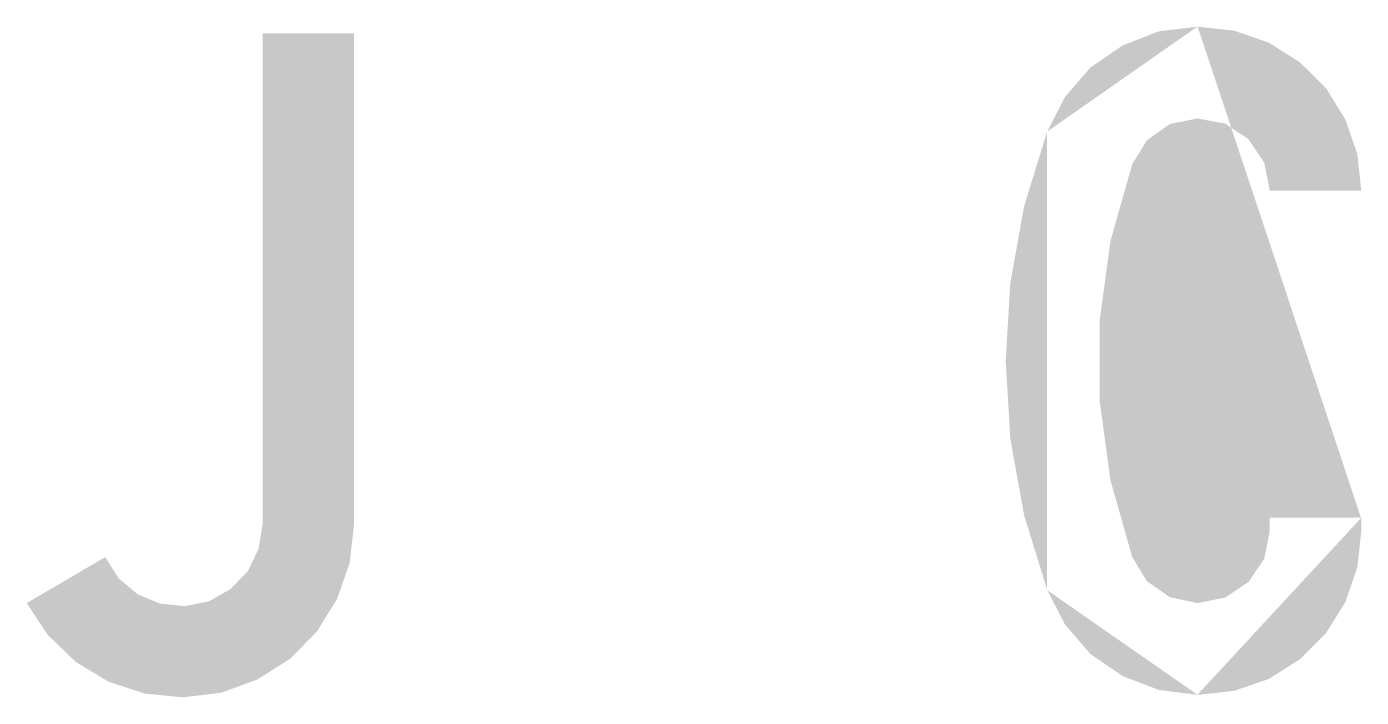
# Model space of a CAD drawing. Header units: millimetres. Extents: x 0 to 1038, y -1303 to 297.
# Drawn here: x 651.2 to 763.2, y 88 to 144.3 of the extents above; entities that cross this region are included whole.
import ezdxf

# ---------------------------------------------------------------- set-up
doc = ezdxf.new("R2010")
doc.units = ezdxf.units.MM
doc.layers.add('GREEN', color=84, linetype='Continuous')

msp = doc.modelspace()

# ---------------------------------------------------------------- hatches: boundary and pattern name
at = {"layer": 'GREEN'}
h = msp.add_hatch(color=256, dxfattribs=at)
h.paths.add_polyline_path([(671.002388, 102.487822), (670.976613, 102.487822)], flags=16)
edge = h.paths.add_edge_path()
edge.add_line((671.002388, 143.728954), (671.002388, 102.487822))
edge.add_line((670.667304, 100.451541), (671.002388, 102.487822))
edge.add_line((670.667304, 100.451541), (669.765154, 98.569915))
edge.add_line((669.765154, 98.569915), (668.321715, 97.074924))
edge.add_line((668.321715, 97.074924), (666.517415, 96.043895))
edge.add_line((666.517415, 96.043895), (664.481134, 95.631484))
edge.add_line((664.481134, 95.631484), (662.419078, 95.83769))
edge.add_line((662.419078, 95.83769), (660.511675, 96.636736))
edge.add_line((660.511675, 96.636736), (658.913581, 97.977073))
edge.add_line((658.913581, 97.977073), (657.805226, 99.755597))
edge.add_line((657.805226, 99.755597), (651.206645, 95.889241))
edge.add_line((651.206645, 95.889241), (652.985169, 93.208567))
edge.add_line((652.985169, 93.208567), (655.304982, 90.966081))
edge.add_line((655.304982, 90.966081), (658.062983, 89.29066))
edge.add_line((658.062983, 89.29066), (661.130292, 88.285407))
edge.add_line((661.130292, 88.285407), (664.352256, 87.976099))
edge.add_line((664.352256, 87.976099), (667.548443, 88.362734))
edge.add_line((667.548443, 88.362734), (670.564201, 89.47109))
edge.add_line((670.564201, 89.47109), (673.296426, 91.198062))
edge.add_line((673.296426, 91.198062), (675.564688, 93.4921))
edge.add_line((675.564688, 93.4921), (677.265885, 96.250101))
edge.add_line((677.265885, 96.250101), (678.322689, 99.291634))
edge.add_line((678.322689, 99.291634), (678.683549, 102.487822))
edge.add_line((678.683549, 102.487822), (678.683549, 143.728954))
edge.add_line((678.683549, 143.728954), (671.002388, 143.728954))
edge = h.paths.add_edge_path(flags=16)
edge.add_line((678.683549, 102.487822), (678.657773, 102.487822))
edge.add_line((678.683549, 102.487822), (678.657773, 102.487822))
edge = h.paths.add_edge_path(flags=16)
edge.add_line((657.805226, 99.755597), (657.77945, 99.755597))
h = msp.add_hatch(color=256, dxfattribs=at)
h.paths.add_polyline_path([(763.22787, 101.946532), (763.202095, 101.946532)], flags=16)
edge = h.paths.add_edge_path()
edge.add_line((755.546709, 103.054888), (763.22787, 103.054888))
edge.add_line((763.22787, 103.054888), (763.22787, 101.946532))
edge.add_line((762.892786, 98.879223), (763.22787, 101.946532))
edge.add_line((762.892786, 98.879223), (761.887533, 95.966568))
edge.add_line((761.887533, 95.966568), (760.263664, 93.363222))
edge.add_line((760.263664, 93.363222), (758.072729, 91.172286))
edge.add_line((758.072729, 91.172286), (755.469382, 89.522641))
edge.add_line((755.469382, 89.522641), (752.556727, 88.517389))
edge.add_line((752.556727, 88.517389), (749.489418, 88.182304))
edge.add_line((749.489418, 88.182304), (746.241679, 88.594716))
edge.add_line((746.241679, 88.594716), (743.200145, 89.754623))
edge.add_line((743.200145, 89.754623), (740.493696, 91.610474))
edge.add_line((740.493696, 91.610474), (738.354312, 94.084941))
edge.add_line((738.354312, 94.084941), (736.859321, 96.997596))
edge.add_line((736.859321, 96.997596), (734.926143, 103.261093))
edge.add_line((734.926143, 103.261093), (733.766236, 109.70502))
edge.add_line((733.766236, 109.70502), (733.379601, 116.25205))
edge.add_line((733.379601, 116.25205), (733.766236, 122.773304))
edge.add_line((733.766236, 122.773304), (734.926143, 129.217231))
edge.add_line((734.926143, 129.217231), (736.859321, 135.480728))
edge.add_line((736.859321, 135.480728), (738.354312, 138.393383))
edge.add_line((738.354312, 138.393383), (740.493696, 140.867851))
edge.add_line((740.493696, 140.867851), (743.200145, 142.723702))
edge.add_line((743.200145, 142.723702), (746.241679, 143.909384))
edge.add_line((746.241679, 143.909384), (749.489418, 144.29602))
edge.add_line((749.489418, 144.29602), (752.556727, 143.960936))
edge.add_line((752.556727, 143.960936), (755.469382, 142.955683))
edge.add_line((755.469382, 142.955683), (758.072729, 141.306038))
edge.add_line((758.072729, 141.306038), (760.263664, 139.140878))
edge.add_line((760.263664, 139.140878), (761.887533, 136.511756))
edge.add_line((761.887533, 136.511756), (762.892786, 133.599101))
edge.add_line((762.892786, 133.599101), (763.22787, 130.531792))
edge.add_line((763.22787, 130.531792), (755.546709, 130.531792))
edge.add_line((755.546709, 130.531792), (755.082747, 132.851606))
edge.add_line((755.082747, 132.851606), (753.768186, 134.836335))
edge.add_line((753.768186, 134.836335), (751.809232, 136.150896))
edge.add_line((751.809232, 136.150896), (749.489418, 136.589083))
edge.add_line((749.489418, 136.589083), (747.169604, 136.125121))
edge.add_line((747.169604, 136.125121), (745.236426, 134.759008))
edge.add_line((745.236426, 134.759008), (743.999192, 132.748503))
edge.add_line((743.999192, 132.748503), (742.169117, 126.2788))
edge.add_line((742.169117, 126.2788), (741.266967, 119.602892))
edge.add_line((741.266967, 119.602892), (741.266967, 112.875432))
edge.add_line((741.266967, 112.875432), (742.169117, 106.2253))
edge.add_line((742.169117, 106.2253), (743.999192, 99.755597))
edge.add_line((743.999192, 99.755597), (745.236426, 97.719316))
edge.add_line((745.236426, 97.719316), (747.169604, 96.378979))
edge.add_line((747.169604, 96.378979), (749.489418, 95.889241))
edge.add_line((749.489418, 95.889241), (751.809232, 96.353204))
edge.add_line((751.809232, 96.353204), (753.768186, 97.667765))
edge.add_line((753.768186, 97.667765), (755.082747, 99.626719))
edge.add_line((755.082747, 99.626719), (755.546709, 101.946532))
edge.add_line((755.546709, 101.946532), (755.546709, 103.054888))
edge = h.paths.add_edge_path(flags=16)
edge.add_line((763.22787, 103.054888), (763.202095, 103.054888))
edge.add_line((749.489418, 144.29602), (749.463642, 144.29602))
edge.add_line((736.859321, 135.480728), (736.833546, 135.480728))
edge.add_line((736.859321, 96.997596), (736.833546, 96.997596))
edge.add_line((749.489418, 88.182304), (749.463642, 88.182304))

doc.saveas('drawing.dxf')
